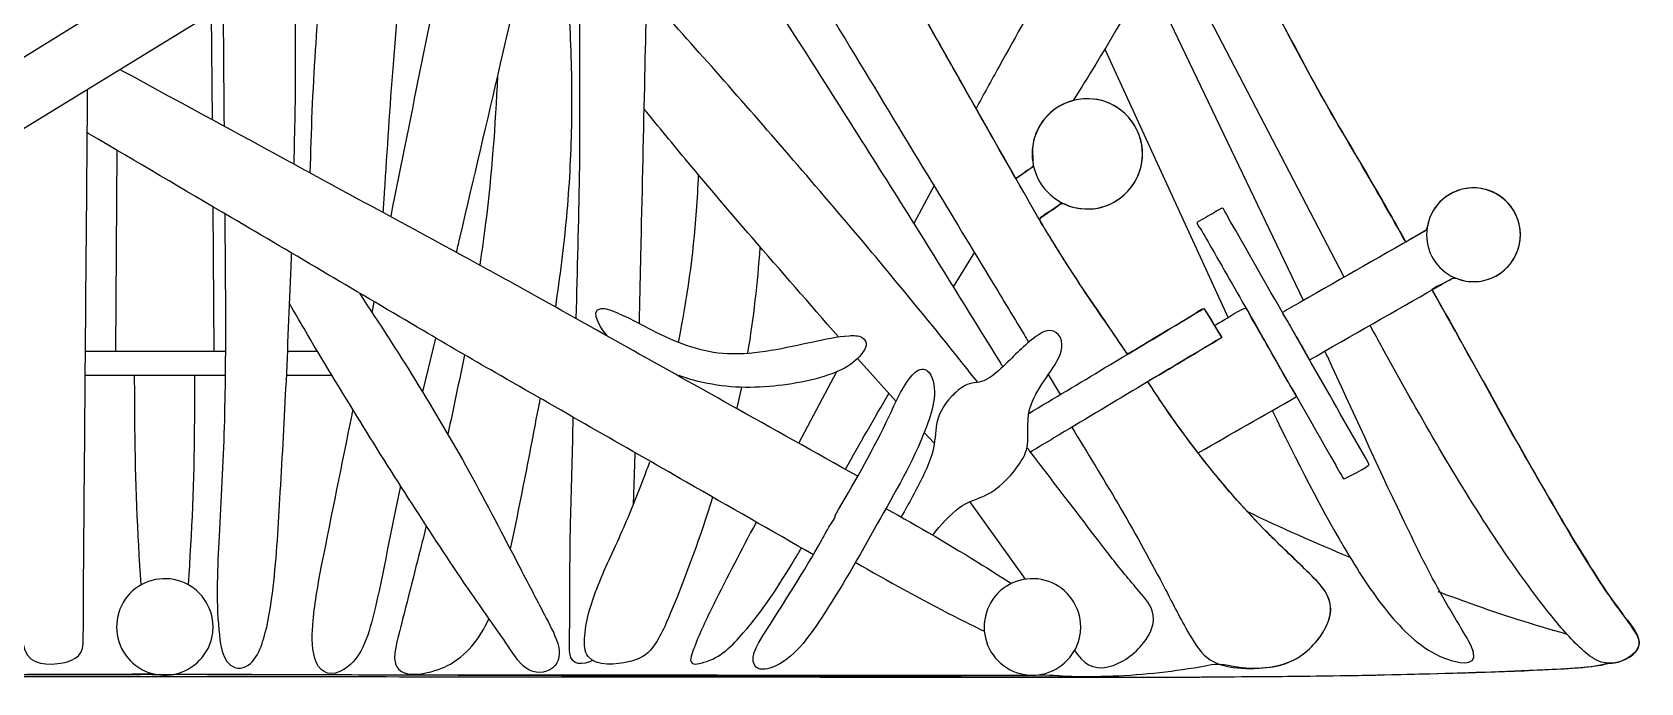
# Model space of a CAD drawing. Extents: x 108 to 339, y 26 to 347.
# Drawn here: x 219.1 to 339.3, y 25.6 to 74.2 of the extents above; entities that cross this region are included whole.
import ezdxf

# ---------------------------------------------------------------- set-up
doc = ezdxf.new("R2010")
doc.units = 0
doc.layers.add('Capa_1', color=7, linetype='CONTINUOUS')

msp = doc.modelspace()

# ---------------------------------------------------------------- linework, layer by layer
at = {"layer": 'Capa_1', "color": 6}
for points in [[(185.413363, 51.867604), (233.343448, 81.567279)], [(317.176682, 55.889745), (304.004944, 81.242557)], [(314.129932, 54.149587), (302.491282, 78.462307)], [(172.901084, 39.089454), (233.379334, 76.143286)], [(232.586329, 67.686074), (232.524553, 75.613816)], [(299.286872, 72.945935), (308.500021, 52.843608)], [(225.449221, 65.364094), (225.340394, 50.351607)], [(292.631, 63.254497), (293.949939, 64.179872)], [(286.559297, 62.800357), (285.016215, 59.897732)], [(296.090721, 61.433155), (294.379395, 60.231879)], [(232.712811, 50.351607), (232.635145, 61.09549)], [(287.974127, 55.154387), (289.577791, 57.749326)], [(244.526194, 53.239507), (244.675619, 54.006033)], [(249.250137, 51.33404), (248.280635, 47.32077)], [(223.120205, 50.351607), (233.557591, 50.351607)], [(238.214464, 50.351607), (240.42524, 50.351607)], [(283.700217, 46.583041), (280.828783, 49.78451)], [(233.543466, 48.545566), (223.112557, 48.545566)], [(241.507688, 48.545566), (238.130927, 48.545566)], [(279.232178, 48.818525), (276.407225, 43.503365)], [(295.047683, 48.599677), (295.942467, 47.100733)], [(272.125679, 47.650782), (271.780348, 46.112994)], [(286.554579, 43.452772), (285.790994, 44.284004)], [(264.044958, 38.860587), (264.18027, 42.702695)], [(293.343415, 33.304824), (289.189516, 39.11768)]]:
    msp.add_lwpolyline(points, dxfattribs=at)
for points in [[(302.099477, 65.107018)], [(330.344895, 59.055311)], [(319.05214, 41.881452)], [(279.136287, 38.077589)], [(232.638092, 29.732152)], [(297.48319, 29.732152)]]:
    msp.add_lwpolyline(points, close=True, dxfattribs=at)
for points in [[(274.067608, 83.27567), (276.129553, 79.871254), (278.19091, 76.466838), (280.252856, 73.061833)], [(238.805104, 71.7476), (238.798633, 75.124955), (238.792161, 78.502899), (238.786279, 81.880254)], [(246.959348, 81.936141), (246.643438, 78.557021), (246.357531, 75.179078), (246.086919, 71.79584)], [(248.290641, 72.171167), (248.94364, 75.422629), (249.634289, 78.665266), (250.326702, 81.908491)], [(256.363702, 82.112627), (255.613048, 78.692327), (254.900045, 75.262026), (254.103504, 71.852316)], [(260.04579, 73.354212), (260.051673, 76.533314), (260.030494, 79.713005), (260.067556, 82.892107)], [(270.314926, 82.811512), (272.445701, 79.54299), (274.576476, 76.27388), (276.707251, 73.005358)], [(304.483804, 82.161455), (302.655408, 78.644088), (300.665234, 75.21261), (298.609171, 71.824078)], [(240.294646, 72.863581), (240.468191, 75.601468), (240.685857, 78.335237), (240.896464, 81.070183)], [(259.339846, 74.106631), (259.23866, 76.342121), (259.065704, 78.57467), (258.828036, 80.800159)], [(264.910334, 70.922822), (264.989164, 74.431953), (265.067407, 77.940496), (265.146237, 81.449628)], [(233.36345, 78.864695), (233.391688, 75.253202), (233.419337, 71.641709), (233.447575, 68.030216)], [(295.240641, 78.513488), (293.920525, 76.240936), (292.656296, 73.936028), (291.379714, 71.638767)], [(288.31121, 70.888702), (287.047569, 73.115956), (285.799813, 75.352622), (284.520289, 77.570464)], [(311.232631, 77.386918), (312.555688, 74.859638), (313.874039, 72.331181), (315.253572, 69.833903)], [(270.206681, 71.281677), (268.573596, 73.139487), (266.909921, 74.970236), (265.256247, 76.810397)], [(288.763014, 70.090985), (287.875877, 71.658181), (286.989329, 73.225377), (286.102192, 74.792573)], [(259.43809, 67.184847), (259.481623, 69.492109), (259.443972, 71.801135), (259.339846, 74.106631)], [(260.025788, 63.558647), (260.07991, 66.822463), (260.039907, 70.089808), (260.04579, 73.354212)], [(239.901082, 63.725132), (239.96697, 66.774223), (240.102276, 69.819784), (240.294646, 72.863581)], [(245.934552, 60.436609), (246.719915, 64.348128), (247.505278, 68.259648), (248.290641, 72.171167)], [(276.707251, 73.005358), (278.19797, 70.718687), (279.636919, 68.397895), (281.098224, 66.092399)], [(280.252856, 73.061833), (282.177142, 69.883908), (284.102017, 66.705982), (286.026303, 63.528056)], [(225.874558, 71.298149), (225.814553, 71.330505), (225.754548, 71.363449), (225.695131, 71.395805)], [(236.709038, 65.407633), (233.097544, 67.371334), (229.486051, 69.334448), (225.874558, 71.298149)], [(238.700389, 64.376954), (238.736863, 66.833052), (238.80981, 69.291503), (238.805104, 71.7476)], [(246.086919, 71.79584), (245.832191, 68.60909), (245.635703, 65.41881), (245.426273, 62.229119)], [(254.103504, 71.852316), (253.095769, 67.538408), (252.088033, 63.223912), (251.080298, 58.910004)], [(275.333601, 65.417045), (273.636982, 67.3831), (271.920949, 69.331506), (270.206681, 71.281677)], [(291.379714, 71.638767), (290.80084, 70.596911), (290.208435, 69.558585), (289.677212, 68.491433)], [(298.609171, 71.824078), (298.055005, 70.911057), (297.485543, 70.007448), (296.923729, 69.099721)], [(223.255505, 69.496815), (223.256682, 69.628591), (223.257858, 69.760956), (223.259035, 69.892732)], [(253.896427, 70.91341), (253.718764, 67.239558), (253.461683, 63.58159), (252.999878, 59.93127)], [(264.630309, 58.444081), (264.723847, 62.603858), (264.816796, 66.763634), (264.910334, 70.922822)], [(293.248701, 62.186174), (291.602675, 65.087016), (289.957236, 67.987859), (288.31121, 70.888702)], [(292.633353, 63.252738), (291.34324, 65.53235), (290.053127, 67.811961), (288.763014, 70.090985)], [(315.253572, 69.833903), (316.574864, 67.441341), (318.009696, 65.114078), (319.373933, 62.746223)], [(223.187852, 61.282565), (223.210207, 64.020452), (223.23315, 66.758928), (223.255505, 69.496815)], [(296.971381, 69.109722), (295.94835, 68.853229), (295.047094, 68.200819), (294.484104, 67.308976)], [(299.362767, 68.993241), (297.739683, 69.574469), (295.875991, 69.059129), (294.781777, 67.72666)], [(299.812218, 68.802048), (298.937435, 69.236792), (297.918523, 69.34739), (296.971381, 69.109722)], [(302.099477, 65.107018), (302.098301, 66.831287), (300.987027, 68.411426), (299.362767, 68.993241)], [(301.861809, 66.494199), (301.505308, 67.492521), (300.761713, 68.330242), (299.812218, 68.802048)], [(233.447575, 68.030216), (233.449928, 67.759604), (233.451693, 67.488403), (233.454046, 67.217791)], [(268.118262, 64.490494), (267.018754, 65.812374), (265.932777, 67.145432), (264.83974, 68.472607)], [(294.781777, 67.72666), (293.687563, 66.39419), (293.545198, 64.465785), (294.43057, 62.986832)], [(223.39787, 66.589501), (223.339042, 66.62421), (223.279625, 66.658919), (223.220796, 66.694216)], [(233.97821, 60.352484), (230.45143, 62.431489), (226.92465, 64.510495), (223.39787, 66.589501)], [(259.066292, 60.403076), (259.269251, 62.658568), (259.395145, 64.919943), (259.43809, 67.184847)], [(294.484104, 67.308976), (294.211139, 66.877173), (294.019945, 66.39419), (293.922878, 65.892969)], [(301.835337, 63.646302), (302.179484, 64.55697), (302.188897, 65.577059), (301.861809, 66.494199)], [(251.333849, 57.456936), (246.458716, 60.107168), (241.584171, 62.7574), (236.709038, 65.407633)], [(280.654068, 59.195323), (278.889207, 61.276682), (277.116699, 63.350982), (275.333601, 65.417045)], [(281.098224, 66.092399), (282.517172, 63.852791), (283.942003, 61.6173), (285.339773, 59.36475)], [(293.922878, 65.892969), (293.818163, 65.35351), (293.919348, 64.875233), (293.91876, 64.341069)], [(302.051826, 64.481081), (302.083594, 64.688158), (302.099477, 64.897588), (302.099477, 65.107018)], [(272.915742, 58.843528), (271.294423, 60.706632), (269.697224, 62.591503), (268.118262, 64.490494)], [(293.535197, 63.885735), (293.234582, 63.67454), (292.933968, 63.463933), (292.633353, 63.252738)], [(293.91876, 64.341069), (293.918172, 64.07281), (293.786396, 64.062221), (293.535197, 63.885735)], [(298.775068, 61.058428), (300.459922, 61.392575), (301.791215, 62.783285), (302.051826, 64.481081)], [(259.78459, 52.811822), (259.865186, 56.393901), (259.965783, 59.97598), (260.025788, 63.558647)], [(268.774791, 60.84135), (268.838914, 61.737311), (268.878329, 62.63386), (268.917744, 63.531586)], [(286.026303, 63.528056), (287.556437, 61.001364), (289.08716, 58.474084), (290.617294, 55.946803)], [(294.43057, 62.986832), (295.31653, 61.507879), (297.083743, 60.723104), (298.775068, 61.058428)], [(299.742212, 61.376103), (300.700531, 61.83026), (301.460598, 62.653862), (301.835337, 63.646302)], [(319.373933, 62.746223), (320.183416, 61.341394), (320.977603, 59.928329), (321.770614, 58.513499)], [(328.018809, 62.358542), (326.639276, 62.852703), (325.05502, 62.414429), (324.124938, 61.281977)], [(245.426273, 62.229119), (245.394505, 61.741429), (245.362149, 61.253739), (245.330382, 60.766049)], [(296.596054, 56.623333), (295.427716, 58.445258), (294.31703, 60.303656), (293.248701, 62.186174)], [(295.52243, 61.031367), (295.728919, 61.176085), (295.950703, 61.417871), (296.180135, 61.389045)], [(296.180135, 61.389045), (296.317794, 61.371396), (296.487221, 61.253151), (296.62135, 61.206676)], [(296.62135, 61.206676), (297.636733, 60.854292), (298.77095, 60.916062), (299.742212, 61.376103)], [(330.344895, 59.055311), (330.343719, 60.520734), (329.39893, 61.864381), (328.018809, 62.358542)], [(223.072548, 47.320164), (223.110786, 51.974102), (223.149613, 56.628628), (223.187852, 61.282565)], [(233.51111, 60.577209), (233.527582, 57.975805), (233.558173, 55.3744), (233.559938, 52.772995)], [(248.327704, 51.893507), (243.544343, 54.713166), (238.761571, 57.532825), (233.97821, 60.352484)], [(258.246809, 53.663662), (258.561542, 55.905623), (258.862745, 58.148173), (259.066292, 60.403076)], [(267.425849, 51.00284), (268.059434, 54.253125), (268.537711, 57.536943), (268.774791, 60.84135)], [(294.7806, 59.561826), (294.654707, 59.772433), (294.342327, 60.102462), (294.459984, 60.285419)], [(294.459984, 60.285419), (294.644706, 60.573091), (295.242994, 60.834879), (295.52243, 61.031367)], [(307.482891, 60.727811), (307.045793, 60.478377), (306.609285, 60.228943), (306.172187, 59.978921)], [(308.10471, 61.04725), (307.995289, 61.098431), (307.602313, 60.796052), (307.482891, 60.727811)], [(308.29355, 60.716633), (308.257664, 60.77958), (308.172363, 61.015483), (308.10471, 61.04725)], [(308.687702, 60.026573), (308.556514, 60.256593), (308.424738, 60.486613), (308.29355, 60.716633)], [(324.124938, 61.281977), (323.194857, 60.148936), (323.073669, 58.510557), (323.826677, 57.2528)], [(252.999878, 59.93127), (252.867513, 58.884708), (252.719265, 57.841087), (252.571017, 56.796878)], [(285.51567, 53.338339), (283.899646, 55.294393), (282.295388, 57.260448), (280.654068, 59.195323)], [(285.339773, 59.36475), (287.396423, 56.051518), (289.453074, 52.737698), (291.509725, 49.424467)], [(296.873137, 56.199178), (296.152485, 57.305158), (295.456542, 58.427609), (294.7806, 59.561826)], [(306.172187, 59.978921), (306.172187, 59.818907), (306.448682, 59.494761), (306.52516, 59.36122)], [(306.52516, 59.36122), (306.841658, 58.807642), (307.158156, 58.253476), (307.474066, 57.699898)], [(314.715878, 49.473294), (312.70629, 52.99125), (310.69729, 56.508617), (308.687702, 60.026573)], [(323.346046, 59.414166), (320.1993, 57.616361), (317.051965, 55.819145), (313.905218, 54.02134)], [(330.304304, 58.522911), (330.330776, 58.699397), (330.344895, 58.87706), (330.344895, 59.055311)], [(251.080298, 58.910004), (250.990878, 58.528206), (250.902047, 58.14582), (250.812627, 57.764021)], [(264.495004, 52.417082), (264.540302, 54.426082), (264.585011, 56.435081), (264.630309, 58.444081)], [(272.609244, 50.207476), (273.042812, 52.828883), (273.333426, 55.455584), (273.535208, 58.104639)], [(279.376308, 51.420524), (277.22259, 53.894859), (275.068872, 56.369193), (272.915742, 58.843528)], [(327.519353, 55.613833), (328.951244, 55.897975), (330.083696, 57.079844), (330.304304, 58.522911)], [(238.083864, 47.567833), (238.227994, 50.60104), (238.338004, 53.636601), (238.465074, 56.670396)], [(238.465074, 56.670396), (238.478605, 56.989836), (238.491547, 57.309276), (238.505077, 57.628715)], [(256.8108, 54.4402), (254.991817, 55.458525), (253.165775, 56.460966), (251.333849, 57.456936)], [(300.986439, 50.124528), (299.515721, 52.284717), (298.006766, 54.42314), (296.596054, 56.623333)], [(307.474066, 57.699898), (308.485331, 55.929155), (309.497185, 54.158411), (310.50845, 52.387668)], [(323.826677, 57.2528), (324.579096, 55.995631), (326.082169, 55.328514), (327.519353, 55.613833)], [(290.617294, 55.946803), (291.496783, 54.494911), (292.375684, 53.043019), (293.255172, 51.590539)], [(299.224519, 52.714755), (298.436215, 53.873092), (297.638498, 55.025546), (296.873137, 56.199178)], [(324.024341, 55.096729), (324.473792, 55.353222), (324.922655, 55.609715), (325.372106, 55.866796)], [(243.609054, 54.630805), (245.012707, 52.484147), (246.423419, 50.341606), (247.766478, 48.15612)], [(271.267362, 46.347726), (266.448704, 49.045022), (261.629458, 51.742905), (256.8108, 54.4402)], [(314.583513, 49.703903), (317.73026, 51.501708), (320.877595, 53.298924), (324.024341, 55.096729)], [(323.750199, 54.940244), (325.090905, 52.537681), (326.432199, 50.134529), (327.772905, 47.731965)], [(239.431041, 52.045285), (239.075716, 52.657691), (238.72039, 53.270098), (238.365065, 53.882505)], [(262.09597, 51.52818), (261.771235, 51.819382), (260.672315, 53.4307), (261.62887, 53.541298)], [(261.62887, 53.541298), (261.963017, 53.580125), (262.350698, 53.408345), (262.651312, 53.2901)], [(262.651312, 53.2901), (263.71317, 52.873593), (264.715611, 52.295895), (265.732171, 51.783497)], [(289.782515, 48.029638), (288.36239, 49.800382), (286.961679, 51.588186), (285.51567, 53.338339)], [(299.270406, 49.095614), (301.650615, 50.522798), (304.030823, 51.949394), (306.411032, 53.376578)], [(305.900987, 53.067727), (304.371441, 52.150588), (302.841895, 51.234037), (301.31235, 50.316898)], [(306.603402, 53.488941), (306.3875, 53.451879), (306.086886, 53.179502), (305.900987, 53.067727)], [(306.411032, 53.376578), (306.709293, 53.555417), (306.676938, 53.613069), (306.868131, 53.295394)], [(306.836363, 53.350693), (306.692821, 53.570124), (306.785182, 53.52012), (306.603402, 53.488941)], [(308.019408, 51.376991), (307.625844, 52.033519), (307.254635, 52.710049), (306.836363, 53.350693)], [(306.868131, 53.295394), (307.251106, 52.656515), (307.63408, 52.017635), (308.017055, 51.378756)], [(309.668965, 53.511296), (309.247163, 53.377166), (308.812419, 53.022429), (308.428856, 52.802998)], [(309.888396, 53.472469), (309.738383, 53.608363), (309.894867, 53.583655), (309.668965, 53.511296)], [(310.256075, 52.828883), (310.153125, 53.008899), (310.043115, 53.332456), (309.888396, 53.472469)], [(313.905218, 54.02134), (313.455767, 53.764847), (313.006904, 53.508354), (312.557453, 53.251273)], [(312.557453, 53.251273), (312.557453, 53.110672), (312.804534, 52.818882), (312.873952, 52.697106)], [(233.559938, 52.772995), (233.562291, 50.07923), (233.535818, 47.386641), (233.463459, 44.693463)], [(243.616702, 45.121148), (242.203049, 47.418408), (240.784689, 49.712139), (239.431041, 52.045285)], [(253.720529, 48.754408), (251.915077, 49.788616), (250.120214, 50.836355), (248.327704, 51.893507)], [(265.732171, 51.783497), (267.424672, 50.930481), (269.174237, 50.26807), (271.086758, 50.178062)], [(295.623027, 51.756436), (295.186518, 52.049991), (294.687651, 51.815853), (294.29644, 51.557595)], [(295.83834, 49.874506), (296.128366, 50.468676), (296.262495, 51.32581), (295.623027, 51.756436)], [(300.708179, 50.53574), (300.21343, 51.262275), (299.719269, 51.988809), (299.224519, 52.714755)], [(308.428856, 52.802998), (308.114711, 52.623571), (307.799977, 52.444143), (307.485832, 52.264127)], [(311.561484, 50.543388), (311.126151, 51.30522), (310.691407, 52.067051), (310.256075, 52.828883)], [(310.50845, 52.387668), (312.518038, 48.869712), (314.527038, 45.352345), (316.536626, 41.834389)], [(312.873952, 52.697106), (313.106325, 52.2906), (313.33811, 51.884094), (313.570483, 51.477588)], [(320.047522, 50.570449), (319.733965, 51.143441), (319.420408, 51.716432), (319.106851, 52.289424)], [(271.086758, 50.178062), (273.248124, 50.076288), (275.393606, 50.62516), (277.493202, 51.062846)], [(277.493202, 51.062846), (278.376809, 51.246979), (279.27277, 51.461704), (280.176967, 51.507002)], [(281.148228, 51.374049), (282.128903, 50.73517), (280.384044, 49.373286), (279.883412, 49.112086)], [(280.176967, 51.507002), (280.47817, 51.521709), (280.881146, 51.548182), (281.148228, 51.374049)], [(294.29644, 51.557595), (293.405774, 50.970484), (292.663356, 50.145118), (291.895053, 49.414466)], [(293.255172, 51.590539), (293.370477, 51.399934), (293.485781, 51.209329), (293.601673, 51.018724)], [(308.017055, 51.378756), (303.83963, 48.874418), (299.662205, 46.369493), (295.484191, 43.865156)], [(301.31235, 50.316898), (300.909961, 50.0757), (300.975849, 50.142765), (300.708179, 50.53574)], [(305.260931, 49.723316), (306.180423, 50.274541), (307.099916, 50.825766), (308.019408, 51.376991)], [(312.971019, 48.076113), (312.500978, 48.898538), (312.031525, 49.720963), (311.561484, 50.543388)], [(313.570483, 51.477588), (313.90816, 50.886359), (314.245837, 50.295131), (314.583513, 49.703903)], [(324.065521, 43.453355), (322.694813, 45.808267), (321.355872, 48.179652), (320.047522, 50.570449)], [(251.415033, 50.073935), (251.022646, 48.093173), (250.608492, 46.117706), (250.177277, 44.144592)], [(291.895053, 49.414466), (291.40854, 48.952072), (290.877317, 48.387905), (290.233731, 48.142589)], [(291.509725, 49.424467), (291.558553, 49.346224), (291.607381, 49.267394), (291.65562, 49.189152)], [(293.612851, 45.781794), (293.916995, 47.351932), (295.157692, 48.480266), (295.83834, 49.874506)], [(303.364294, 48.586158), (303.996703, 48.965015), (304.628523, 49.343871), (305.260931, 49.723316)], [(319.05214, 41.881452), (317.60672, 44.412262), (316.161299, 46.942484), (314.715878, 49.473294)], [(315.938926, 49.926275), (315.871273, 50.07217), (315.80362, 50.217477), (315.735967, 50.363372)], [(321.51118, 37.931694), (319.6016, 41.903807), (317.793795, 45.928278), (315.938926, 49.926275)], [(226.796992, 44.645224), (226.788168, 45.945338), (226.778755, 47.245452), (226.769931, 48.545566)], [(231.256207, 44.645224), (231.265031, 45.945338), (231.274443, 47.245452), (231.283268, 48.545566)], [(247.766478, 48.15612), (249.136598, 45.927101), (250.476127, 43.679257), (251.743297, 41.389644)], [(268.029431, 40.555454), (263.259601, 43.288634), (258.489771, 46.021815), (253.720529, 48.754408)], [(268.88833, 48.096703), (268.408288, 48.217302), (267.934717, 48.362609), (267.469382, 48.53027)], [(274.545297, 47.743731), (272.655719, 47.543713), (270.734374, 47.633721), (268.88833, 48.096703)], [(279.883412, 49.112086), (278.283271, 48.276719), (276.322511, 47.931983), (274.545297, 47.743731)], [(282.953093, 45.0482), (283.464902, 46.098881), (283.914942, 47.250158), (284.603826, 48.20436)], [(284.603826, 48.20436), (284.817962, 48.500856), (285.102693, 48.872653), (285.471549, 48.983251)], [(285.471549, 48.983251), (285.83158, 49.091496), (286.103369, 48.876771), (286.271031, 48.564979)], [(286.271031, 48.564979), (286.899321, 47.39723), (286.325153, 45.680021), (285.899233, 44.559922)], [(290.233731, 48.142589), (289.774867, 47.967868), (289.277765, 48.01199), (288.837138, 47.77491)], [(293.596967, 45.694139), (295.488309, 46.827768), (297.379063, 47.961985), (299.270406, 49.095614)], [(302.501866, 48.069054), (302.501866, 48.162591), (303.281934, 48.536742), (303.364294, 48.586158)], [(222.964303, 34.243724), (223.000189, 38.602341), (223.036074, 42.961547), (223.072548, 47.320164)], [(237.633236, 39.305932), (237.783838, 42.059703), (237.952676, 44.812886), (238.083864, 47.567833)], [(279.901649, 41.522009), (280.964095, 43.42394), (282.049484, 45.311753), (283.150757, 47.191918)], [(287.830579, 46.958368), (287.225232, 46.317724), (286.785782, 45.579424), (286.676949, 44.696993)], [(288.837138, 47.77491), (288.457693, 47.570775), (288.124723, 47.27016), (287.830579, 46.958368)], [(303.350175, 46.76894), (303.061326, 47.199566), (302.780125, 47.634898), (302.499512, 48.070818)], [(306.479862, 42.452679), (305.067973, 44.264014), (303.745504, 46.138884), (302.501866, 48.069054)], [(306.25043, 42.746822), (308.704762, 44.14871), (311.158507, 45.550597), (313.61284, 46.952485)], [(313.435177, 47.263101), (313.280458, 47.534301), (313.125738, 47.804913), (312.971019, 48.076113)], [(313.61284, 46.952485), (313.61284, 47.034257), (313.474004, 47.195448), (313.435177, 47.263101)], [(327.772905, 47.731965), (328.984188, 45.561775), (330.175469, 43.379231), (331.417342, 41.226689)], [(243.023121, 45.591189), (243.04724, 45.709435), (243.070772, 45.827681), (243.094892, 45.945926)], [(256.723734, 44.881715), (256.847274, 45.5153), (256.970226, 46.148297), (257.093766, 46.781882)], [(280.825259, 40.997257), (277.639097, 42.780943), (274.452936, 44.56404), (271.267362, 46.347726)], [(293.173401, 42.361494), (293.790514, 43.41394), (293.391067, 44.635811), (293.612851, 45.781794)], [(307.28405, 41.43906), (305.898634, 43.159211), (304.580871, 44.934661), (303.350175, 46.76894)], [(311.789739, 45.911217), (313.615781, 42.225012), (315.438294, 38.525276), (317.572599, 35.004379)], [(227.261739, 32.883016), (226.989362, 36.797477), (226.824053, 40.720762), (226.796992, 44.645224)], [(230.79146, 32.883016), (231.063837, 36.797477), (231.229145, 40.720762), (231.256207, 44.645224)], [(233.463459, 44.693463), (233.389923, 41.964989), (233.222261, 39.239456), (233.084602, 36.513923)], [(240.7741, 34.428446), (241.507694, 38.152302), (242.273643, 41.870275), (243.023121, 45.591189)], [(247.777655, 38.525276), (246.36812, 40.709585), (244.979175, 42.907425), (243.616702, 45.121148)], [(254.862982, 35.560898), (255.541277, 38.655875), (256.118975, 41.772619), (256.723734, 44.881715)], [(259.365142, 37.994641), (259.429853, 40.449562), (259.494565, 42.905071), (259.559277, 45.359993)], [(279.136287, 38.077589), (280.482876, 40.360731), (281.791814, 42.664462), (282.953093, 45.0482)], [(285.899233, 44.559922), (284.955621, 42.079117), (283.570206, 39.750677), (282.27421, 37.442828)], [(286.676949, 44.696993), (286.589294, 43.985166), (286.569292, 43.299812), (286.349861, 42.612693)], [(296.818426, 44.664637), (297.973233, 42.755058), (299.145101, 40.85548), (300.271082, 38.92884)], [(295.484191, 43.865156), (294.898846, 43.514537), (294.313501, 43.163329), (293.728155, 42.81271)], [(328.093521, 36.922194), (326.686928, 39.058852), (325.352693, 41.242573), (324.065521, 43.453355)], [(286.349861, 42.612693), (285.99983, 41.518479), (285.449194, 40.490154), (284.906793, 39.482418)], [(290.049597, 39.432414), (291.333828, 39.927163), (292.493341, 41.201981), (293.173401, 42.361494)], [(293.658737, 42.903895), (293.599909, 42.980372), (293.541668, 43.056849), (293.482839, 43.133915)], [(299.580433, 35.169687), (297.606731, 37.74756), (295.63244, 40.325433), (293.658737, 42.903895)], [(311.098502, 37.128682), (309.454828, 38.810006), (307.924694, 40.598399), (306.479862, 42.452679)], [(251.743297, 41.389644), (253.07459, 38.983551), (254.332348, 36.539807), (255.601871, 34.100182)], [(263.217244, 36.912193), (263.80612, 38.231132), (264.340872, 39.574191), (264.851505, 40.924898)], [(264.851505, 40.924898), (264.996224, 41.306696), (265.136236, 41.690847), (265.278602, 42.073234)], [(311.71032, 36.510981), (310.139594, 38.064647), (308.669465, 39.71891), (307.28405, 41.43906)], [(316.536626, 41.834389), (316.667814, 41.604369), (316.79959, 41.374349), (316.930778, 41.144329)], [(316.930778, 41.144329), (316.966663, 41.081382), (317.051965, 40.845479), (317.119618, 40.813712)], [(317.119618, 40.813712), (317.216685, 40.767825), (319.05214, 41.764971), (319.05214, 41.881452)], [(331.417342, 41.226689), (332.787462, 38.851186), (334.160524, 36.476861), (335.618299, 34.153716)], [(246.640497, 40.295431), (245.933964, 37.084561), (245.401565, 33.82251), (244.62032, 30.631054)], [(277.501438, 35.127919), (274.344102, 36.936901), (271.186767, 38.746471), (268.029431, 40.555454)], [(237.065539, 32.235901), (237.36086, 34.579047), (237.50499, 36.948667), (237.633236, 39.305932)], [(251.942138, 32.238254), (250.518484, 34.309023), (249.140128, 36.413914), (247.777655, 38.525276)], [(269.960189, 39.400646), (269.054815, 36.530983), (268.050021, 33.693675), (266.881095, 30.919903)], [(282.913677, 38.593517), (285.369775, 37.231044), (287.797047, 35.822097), (290.178432, 34.331967)], [(284.906793, 39.482418), (284.630887, 38.970609), (284.353215, 38.459976), (284.053777, 37.961697)], [(286.435163, 36.598636), (287.008154, 37.371645), (287.67586, 38.111122), (288.454163, 38.682348)], [(288.454163, 38.682348), (288.948913, 39.045321), (289.4819, 39.213571), (290.049597, 39.432414)], [(300.271082, 38.92884), (301.429419, 36.945725), (302.540104, 34.944373), (303.610198, 32.91243)], [(248.572431, 37.299874), (247.982967, 34.970258), (247.394092, 32.64123), (246.804629, 30.311614)], [(259.303372, 33.244813), (259.310431, 34.829657), (259.323374, 36.410384), (259.365142, 37.994641)], [(273.216356, 37.551072), (272.139792, 35.500304), (271.045578, 33.457772), (270.026665, 31.37759)], [(282.27421, 37.442828), (280.932915, 35.054383), (279.595151, 32.649466), (278.076194, 30.368678)], [(278.602711, 37.094562), (278.730958, 37.329288), (279.136287, 37.813448), (279.136287, 38.077589)], [(317.62025, 34.92496), (315.02767, 36.009173), (312.455091, 37.124564), (309.929576, 38.358202)], [(324.344369, 32.330615), (323.325456, 34.15901), (322.41773, 36.045646), (321.51118, 37.931694)], [(233.084602, 36.513923), (232.967533, 34.197249), (232.836345, 31.835277), (233.071072, 29.521545)], [(261.31296, 32.581813), (261.871244, 34.056648), (262.574835, 35.473243), (263.217244, 36.912193)], [(273.902887, 29.345059), (275.348308, 31.629965), (276.81726, 33.878986), (278.132082, 36.244487)], [(278.132082, 36.244487), (278.289154, 36.527453), (278.447403, 36.810419), (278.602711, 37.094562)], [(314.03876, 34.250195), (313.055144, 35.205573), (312.057409, 36.148008), (311.098502, 37.128682)], [(314.383496, 33.914871), (313.495183, 34.783183), (312.593339, 35.637375), (311.71032, 36.510981)], [(332.687454, 30.531045), (331.033779, 32.571224), (329.536589, 34.729649), (328.093521, 36.922194)], [(276.101904, 34.7773), (276.271919, 35.061442), (276.441345, 35.345585), (276.61136, 35.629728)], [(301.712973, 32.545339), (300.985262, 33.40718), (300.265787, 34.274315), (299.580433, 35.169687)], [(317.572599, 35.004379), (318.560921, 33.373647), (319.615131, 31.763506), (320.871123, 30.323968)], [(222.915475, 28.505573), (222.98254, 30.415153), (222.948419, 32.332968), (222.964303, 34.243724)], [(240.11463, 30.203958), (240.242877, 31.621729), (240.49937, 33.032441), (240.7741, 34.428446)], [(255.601871, 34.100182), (256.244868, 32.864779), (256.89316, 31.631142), (257.531452, 30.393386)], [(272.259802, 29.280347), (273.724636, 30.964024), (274.959451, 32.864779), (276.101904, 34.7773)], [(280.636419, 34.573164), (283.067809, 33.167159), (285.525083, 31.810569), (288.027067, 30.533987)], [(290.178432, 34.331967), (290.888494, 33.88781), (291.593262, 33.435417), (292.29803, 32.983025)], [(315.715966, 32.433565), (315.256513, 33.117154), (314.626458, 33.679557), (314.03876, 34.250195)], [(315.76597, 32.355323), (315.392408, 32.941845), (314.877068, 33.431888), (314.383496, 33.914871)], [(335.618299, 34.153716), (336.294241, 33.077151), (336.986654, 32.010587), (337.739073, 30.985791)], [(230.243765, 33.13245), (228.82364, 33.64073), (227.192909, 33.190102), (226.235178, 32.024117)], [(232.638092, 29.732152), (232.635739, 31.241107), (231.665654, 32.623582), (230.243765, 33.13245)], [(259.285723, 29.358001), (259.291606, 30.653409), (259.297489, 31.948817), (259.303372, 33.244813)], [(260.395821, 28.845015), (260.449943, 30.120421), (260.864097, 31.396415), (261.31296, 32.581813)], [(295.088863, 33.13245), (293.668738, 33.64073), (292.038007, 33.190102), (291.080276, 32.024117)], [(297.48319, 29.732152), (297.480837, 31.241107), (296.510752, 32.623582), (295.088863, 33.13245)], [(302.828365, 30.940493), (302.615405, 31.557017), (302.123597, 32.058826), (301.712973, 32.545339)], [(303.610198, 32.91243), (304.184954, 31.819982), (304.735591, 30.710473), (305.345056, 29.636849)], [(226.235178, 32.024117), (225.278035, 30.858133), (225.15273, 29.170926), (225.928092, 27.876695)], [(236.426072, 28.895608), (236.747276, 29.98335), (236.923762, 31.113449), (237.065539, 32.235901)], [(254.355879, 28.802658), (253.544043, 29.943347), (252.735149, 31.084623), (251.942138, 32.238254)], [(270.026665, 31.37759), (269.521915, 30.346323), (269.010694, 29.307408), (268.613012, 28.229079)], [(291.080276, 32.024117), (290.123133, 30.858133), (289.997828, 29.170926), (290.77319, 27.876695)], [(315.961281, 30.075711), (316.295428, 30.905784), (316.215421, 31.691735), (315.715966, 32.433565)], [(315.998343, 30.181014), (316.278956, 30.943434), (316.202479, 31.670557), (315.76597, 32.355323)], [(326.551033, 31.501718), (325.764494, 31.787038), (324.978542, 32.072357), (324.192003, 32.357676)], [(325.992161, 29.500367), (325.439171, 30.441626), (324.87618, 31.377002), (324.344369, 32.330615)], [(333.844026, 29.17622), (331.380869, 29.866869), (328.956538, 30.628701), (326.551033, 31.501718)], [(240.24523, 27.381945), (239.972853, 28.285554), (240.030505, 29.277406), (240.11463, 30.203958)], [(244.62032, 30.631054), (244.249111, 29.113862), (243.694944, 27.110745), (242.118335, 26.393035)], [(246.804629, 30.311614), (246.616377, 29.568608), (246.39224, 28.819719), (246.268111, 28.062005)], [(250.09727, 26.816602), (251.587401, 27.546666), (252.569252, 28.865605), (253.25343, 30.346911)], [(257.531452, 30.393386), (257.889718, 29.698619), (258.296225, 28.979144), (258.464475, 28.206724)], [(266.881095, 30.919903), (266.458705, 29.917462), (266.028667, 28.803835), (265.302133, 27.973762)], [(278.076194, 30.368678), (277.163761, 28.998558), (276.026603, 27.308998), (274.404108, 26.703062)], [(288.027067, 30.533987), (288.773015, 30.153365), (289.523669, 29.781568), (290.274323, 29.40977)], [(302.185956, 28.546754), (302.694824, 29.206811), (303.117802, 30.101596), (302.828365, 30.940493)], [(313.704024, 27.427244), (314.684699, 28.030238), (315.531243, 29.005617), (315.961281, 30.075711)], [(313.955811, 27.597258), (314.841183, 28.222607), (315.62184, 29.156219), (315.998343, 30.181014)], [(320.871123, 30.323968), (321.976514, 29.056798), (323.287218, 27.87493), (324.899124, 27.311351)], [(335.092959, 27.920228), (334.204057, 28.696178), (333.428695, 29.616847), (332.687454, 30.531045)], [(337.739073, 30.985791), (338.214409, 30.338675), (338.925059, 29.632731), (339.173905, 28.842662)], [(229.729014, 26.189488), (231.202672, 26.481867), (232.368657, 27.699032), (232.596324, 29.184456)], [(232.596324, 29.184456), (232.603384, 29.230931), (232.653976, 29.732152), (232.638092, 29.732152)], [(233.071072, 29.521545), (233.155785, 28.687942), (233.256382, 27.025444), (234.262353, 26.698944)], [(235.710715, 27.314292), (236.06251, 27.774921), (236.264293, 28.346736), (236.426072, 28.895608)], [(259.304548, 27.777274), (259.24219, 28.29732), (259.28337, 28.835014), (259.285723, 29.358001)], [(269.325427, 27.090155), (270.543769, 27.401947), (271.462085, 28.363208), (272.259802, 29.280347)], [(273.113406, 26.853076), (272.676309, 27.561373), (273.562269, 28.806776), (273.902887, 29.345059)], [(294.574112, 26.189488), (296.04777, 26.481867), (297.213755, 27.699032), (297.441422, 29.184456)], [(297.441422, 29.184456), (297.469071, 29.365649), (297.48319, 29.548606), (297.48319, 29.732152)], [(305.345056, 29.636849), (305.739208, 28.942671), (306.144538, 28.197311), (306.714588, 27.627261)], [(326.829293, 27.814336), (326.676927, 28.413212), (326.300423, 28.975026), (325.992161, 29.500367)], [(218.444495, 28.454981), (218.641571, 27.080743), (219.802849, 26.847781), (221.031192, 26.997206)], [(221.031192, 26.997206), (222.033633, 27.11957), (222.876648, 27.408418), (222.915475, 28.505573)], [(225.928092, 27.876695), (226.702866, 26.582464), (228.249472, 25.895933), (229.729014, 26.189488)], [(246.268111, 28.062005), (246.211636, 27.713739), (246.15869, 27.324882), (246.266935, 26.980734)], [(255.833068, 26.807189), (255.239486, 27.350766), (254.814743, 28.157896), (254.355879, 28.802658)], [(258.464475, 28.206724), (258.610958, 27.533135), (258.432707, 26.884255), (257.809123, 26.530694)], [(261.025288, 27.221931), (260.239336, 26.883078), (259.422794, 26.791894), (259.304548, 27.777274)], [(260.662314, 27.533723), (260.391114, 27.900815), (260.377584, 28.40733), (260.395821, 28.845015)], [(265.302133, 27.973762), (264.87386, 27.484307), (264.293221, 27.248404), (263.669049, 27.115452)], [(268.613012, 28.229079), (268.532416, 28.010824), (268.228272, 27.376651), (268.360048, 27.111334)], [(290.77319, 27.876695), (291.547964, 26.582464), (293.09457, 25.895933), (294.574112, 26.189488)], [(297.02668, 27.97435), (297.65144, 27.05427), (298.363267, 26.466571), (299.50925, 26.744831)], [(299.50925, 26.744831), (300.556989, 26.999559), (301.532957, 27.699032), (302.185956, 28.546754)], [(324.899124, 27.311351), (325.475057, 27.110157), (327.123436, 26.658941), (326.829293, 27.814336)], [(336.386602, 27.110157), (335.898323, 27.267818), (335.474757, 27.586669), (335.092959, 27.920228)], [(339.173905, 28.842662), (339.34392, 28.303791), (339.030363, 27.882578), (338.603855, 27.567844)], [(234.262353, 26.698944), (234.827108, 26.515987), (235.379509, 26.880725), (235.710715, 27.314292)], [(242.118335, 26.393035), (241.194137, 25.97241), (240.51996, 26.471277), (240.24523, 27.381945)], [(246.266935, 26.980734), (246.717562, 25.552373), (249.268374, 26.410684), (250.09727, 26.816602)], [(257.809123, 26.530694), (257.156713, 26.160662), (256.371938, 26.313617), (255.833068, 26.807189)], [(263.669049, 27.115452), (262.850153, 26.94073), (261.270015, 26.71071), (260.662314, 27.533723)], [(268.360048, 27.111334), (268.511826, 26.805424), (269.085994, 27.028973), (269.325427, 27.090155)], [(274.404108, 26.703062), (274.017603, 26.558344), (273.378724, 26.423038), (273.113406, 26.853076)], [(303.812569, 26.379505), (304.956198, 26.517752), (306.09571, 26.694826), (307.226398, 26.914257)], [(306.714588, 27.627261), (307.807037, 26.534812), (309.867217, 26.564227), (311.278518, 26.69012)], [(307.226398, 26.914257), (308.071766, 27.077801), (308.98361, 26.706004), (309.857216, 26.663647)], [(309.857216, 26.663647), (311.171449, 26.600112), (312.559218, 26.723652), (313.704024, 27.427244)], [(311.278518, 26.69012), (312.236837, 26.77601), (313.163977, 27.037798), (313.955811, 27.597258)], [(322.052403, 26.197136), (325.842736, 26.29538), (329.644834, 26.37774), (333.43046, 26.604819)], [(333.43046, 26.604819), (334.270534, 26.655411), (335.114137, 26.699533), (335.94774, 26.816014)], [(335.94774, 26.816014), (336.219528, 26.854252), (336.543674, 26.874842), (336.784872, 27.020737)], [(338.603855, 27.567844), (337.978506, 27.106627), (337.143138, 26.866018), (336.386602, 27.110157)], [(208.211245, 26.044769), (213.8688, 26.040063), (219.526354, 26.035945), (225.183909, 26.031239)], [(214.526504, 26.16831), (216.81847, 26.169486), (219.110436, 26.170663), (221.40299, 26.171839)], [(221.40299, 26.171839), (222.980775, 26.172428), (224.55856, 26.173604), (226.136346, 26.174193)], [(225.183909, 26.031239), (230.692039, 26.026533), (236.200758, 26.022415), (241.708888, 26.017708)], [(226.136346, 26.174193), (226.854644, 26.174781), (227.58412, 26.210666), (228.30183, 26.175369)], [(228.30183, 26.175369), (228.794814, 26.151249), (229.251913, 26.149484), (229.745486, 26.175957)], [(229.745486, 26.175957), (230.807932, 26.233021), (231.889203, 26.174193), (232.952826, 26.173016)], [(232.952826, 26.173016), (235.299502, 26.170663), (237.646767, 26.168898), (239.993443, 26.166545)], [(239.993443, 26.166545), (243.190194, 26.163603), (246.386357, 26.160662), (249.583108, 26.15772)], [(241.708888, 26.017708), (246.879929, 26.01359), (252.050383, 26.009472), (257.221425, 26.005354)], [(249.583108, 26.15772), (253.248135, 26.154191), (256.913751, 26.151249), (260.578778, 26.14772)], [(257.221425, 26.005354), (261.899482, 26.001824), (266.578127, 25.997706), (271.256185, 25.994177)], [(260.578778, 26.14772), (264.287338, 26.14419), (267.995899, 26.141248), (271.705048, 26.137719)], [(271.256185, 25.994177), (275.270066, 25.991235), (279.284536, 25.987706), (283.298417, 25.984764)], [(271.705048, 26.137719), (275.04534, 26.134777), (278.385045, 26.131836), (281.725338, 26.128894)], [(281.725338, 26.128894), (284.284974, 26.126541), (286.844022, 26.124188), (289.403658, 26.121835)], [(283.298417, 25.984764), (286.476343, 25.982411), (289.654268, 25.97947), (292.832194, 25.977116)], [(289.403658, 26.121835), (290.770249, 26.120658), (292.136839, 26.119482), (293.50343, 26.118305)], [(292.832194, 25.977116), (295.002384, 25.975352), (297.172575, 25.973587), (299.342765, 25.971822)], [(293.50343, 26.118305), (293.70933, 26.118305), (293.916995, 26.112422), (294.122896, 26.126541)], [(294.122896, 26.126541), (295.018857, 26.188311), (295.926583, 26.070066), (296.826662, 26.045946)], [(296.826662, 26.045946), (299.159808, 25.983588), (301.495895, 26.09948), (303.812569, 26.379505)], [(299.342765, 25.971822), (300.33344, 25.971234), (301.323527, 25.968292), (302.314202, 25.969469)], [(302.314202, 25.969469), (305.506835, 25.972998), (308.700056, 26.012414), (311.893277, 26.03418)], [(311.893277, 26.03418), (315.280045, 26.057123), (318.666224, 26.108893), (322.052403, 26.197136)]]:
    msp.add_open_spline(points, degree=3, dxfattribs=at)
at = {"layer": 'Capa_1', "color": 5}
for points in [[(313.429294, 73.191256), (312.686876, 74.583732), (311.965048, 75.987972), (311.233219, 77.38633)], [(317.524359, 65.901205), (316.106, 68.302593), (314.741762, 70.730452), (313.429294, 73.191256)], [(321.771202, 58.512911), (320.381669, 60.991951), (318.96978, 63.45452), (317.524359, 65.901205)], [(326.691046, 62.560324), (325.743904, 62.520909), (324.835589, 62.089106), (324.207887, 61.378456)], [(329.380693, 61.470817), (328.688868, 62.199704), (327.695251, 62.602093), (326.691046, 62.560324)], [(324.207887, 61.378456), (323.901977, 61.032543), (323.665486, 60.626037), (323.51665, 60.18894)], [(330.3296, 58.729988), (330.422549, 59.730076), (330.07193, 60.742518), (329.380693, 61.470817)], [(323.51665, 60.18894), (323.446055, 59.983039), (323.438996, 59.743018), (323.362518, 59.544177)], [(322.858357, 59.134141), (322.495972, 58.927065), (322.133587, 58.719988), (321.771202, 58.512911)], [(323.362518, 59.544177), (323.274864, 59.31651), (323.09426, 59.268859), (322.858357, 59.134141)], [(328.821821, 56.162704), (329.674248, 56.747462), (330.234297, 57.701075), (330.3296, 58.729988)], [(323.750788, 54.939656), (323.798439, 55.110259), (324.618511, 55.43617), (324.776172, 55.526178)], [(324.776172, 55.526178), (325.042077, 55.677956), (325.229741, 55.863855), (325.509177, 55.807379)], [(325.509177, 55.807379), (325.643895, 55.780318), (325.779201, 55.706782), (325.91333, 55.670308)], [(325.91333, 55.670308), (326.900476, 55.400873), (327.978217, 55.583242), (328.821821, 56.162704)], [(323.908449, 54.65669), (323.886094, 54.696694), (323.737845, 54.892593), (323.750788, 54.939656)], [(326.425728, 50.146295), (325.586831, 51.649956), (324.747346, 53.153029), (323.908449, 54.65669)], [(331.271447, 41.479652), (329.618361, 44.345786), (328.038222, 47.256629), (326.425728, 50.146295)], [(336.314831, 33.058326), (334.530556, 35.800919), (332.905708, 38.645874), (331.271447, 41.479652)], [(338.895645, 29.392122), (338.104399, 30.654585), (337.12902, 31.806451), (336.314831, 33.058326)], [(339.219203, 28.384386), (339.282738, 28.746771), (339.080367, 29.09739), (338.895645, 29.392122)], [(337.374335, 27.038974), (338.042629, 27.150749), (339.08625, 27.626085), (339.219203, 28.384386)], [(321.860034, 26.192429), (324.909713, 26.261259), (327.960569, 26.364797), (331.007895, 26.494221)], [(331.007895, 26.494221), (332.563913, 26.560109), (334.128757, 26.598347), (335.676539, 26.781305)], [(335.676539, 26.781305), (336.035983, 26.823661), (336.37013, 26.913081), (336.719572, 26.984264)], [(336.719572, 26.984264), (336.925472, 27.026032), (337.154904, 27.001912), (337.374335, 27.038974)], [(218.682751, 26.195959), (220.968834, 26.197724), (223.254328, 26.199489), (225.540411, 26.201254)], [(225.540411, 26.201254), (226.429901, 26.201842), (227.358218, 26.279496), (228.245943, 26.203607)], [(228.245943, 26.203607), (229.065426, 26.133601), (229.848436, 26.207137), (230.671449, 26.204783)], [(230.671449, 26.204783), (232.835757, 26.197724), (234.999476, 26.190665), (237.163783, 26.183605)], [(237.163783, 26.183605), (240.898817, 26.171251), (244.63385, 26.158897), (248.368884, 26.147131)], [(248.368884, 26.147131), (252.963404, 26.131836), (257.558513, 26.117129), (262.153033, 26.101833)], [(262.153033, 26.101833), (266.935217, 26.085949), (271.71799, 26.070654), (276.500762, 26.05477)], [(276.500762, 26.05477), (280.788197, 26.040651), (285.075632, 26.026533), (289.363066, 26.012414)], [(289.363066, 26.012414), (292.472751, 26.002413), (295.582435, 25.991824), (298.69212, 25.981823)], [(298.69212, 25.981823), (299.941053, 25.977705), (301.190574, 25.967704), (302.439507, 25.969469)], [(302.439507, 25.969469), (305.940402, 25.975352), (309.441298, 26.01712), (312.941605, 26.04124)], [(312.941605, 26.04124), (315.914806, 26.06183), (318.88742, 26.125365), (321.860034, 26.192429)]]:
    msp.add_open_spline(points, degree=3, dxfattribs=at)

doc.saveas('drawing.dxf')
